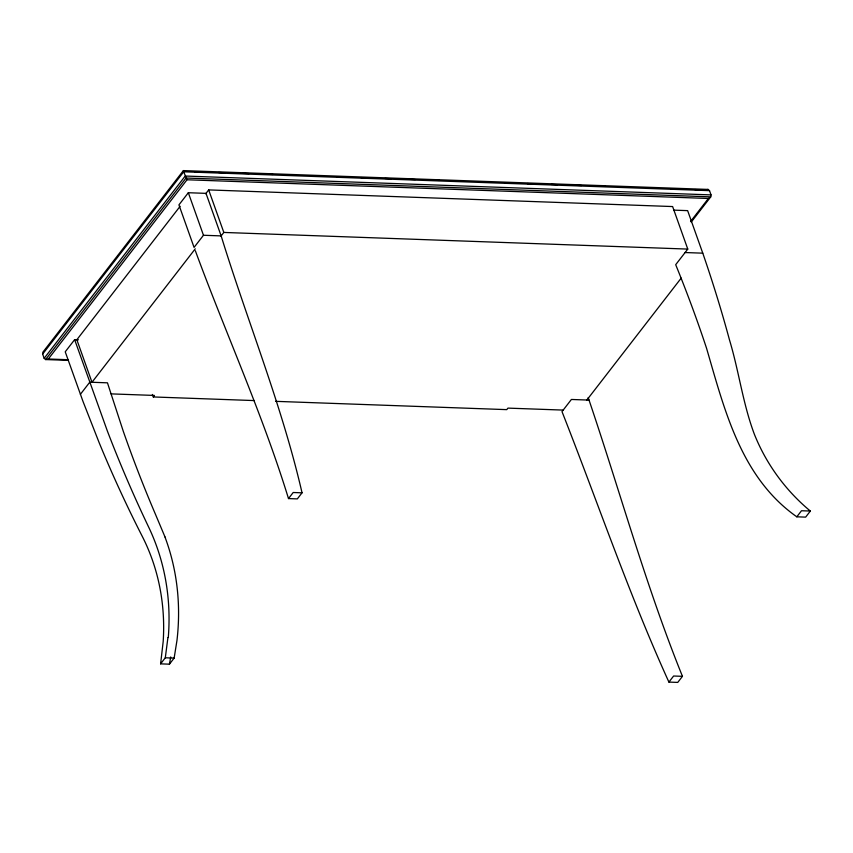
<?xml version="1.0" encoding="UTF-8"?>
<svg xmlns="http://www.w3.org/2000/svg" width="853" height="853" viewBox="0 0 853 853"><rect width="100%" height="100%" fill="white"/><g stroke="black" fill="none" stroke-linecap="round" stroke-linejoin="round"><path stroke-width="1.28" d="M167.924 637.564L165.301 657.78L160.599 663.858L169.438 664.178L174.14 658.1L176.966 640.464A276.319 236.889 -32.9 0 0 164.928 536.91M68.219 360.361L45.582 359.55L44.164 358.313L42.65 354.07L42.927 352.108L183.395 170.589L708.097 189.419L709.515 190.645L711.029 194.9L710.752 196.862L691.261 222.036M160.599 663.858L163.19 641.488A258.896 221.951 -32.9 0 0 142.195 536.217A1716.982 1472.001 -32.9 0 1 99.097 442.536L82.944 401.283L65.233 351.809L74.637 339.654L78.423 339.793M169.438 664.178L170.707 656.959M42.65 354.07L183.704 171.794L183.395 170.589L183.981 171.261M44.164 358.313L185.218 176.038L711.029 194.9M48.312 359.006L187.01 179.77L708.406 198.472L710.752 196.862L186.05 178.032L45.582 359.55L48.312 359.006L68.261 359.721M221.151 235.897L206.01 193.364L188.332 192.725L178.927 204.88L194.068 247.413L203.472 235.257L221.151 235.897C247.583 321.698 281.885 405.196 302.037 492.821L297.334 498.898L288.495 498.578C262.543 414.131 225.821 333.544 195.337 250.718M180.111 206.298L76.845 339.739L91.985 382.261L195.252 248.831M205.69 193.78L208.676 189.91L672.622 206.554L687.774 249.087L675.693 264.686C686.889 292.184 697.221 320.035 706.54 348.227C724.592 409.952 740.862 477.456 796.809 516.811L805.648 517.131L810.35 511.054C785.688 490.614 766.218 463.989 754.361 434.22C742.878 403.757 738.922 371.13 729.518 340.027C721.617 310.78 712.66 281.81 702.776 253.17L687.635 210.638L673.742 210.137M80.374 394.342L89.778 382.187L107.457 382.826L123.258 431.202A1733.339 1486.033 -32.9 0 0 155.534 514.476L164.97 536.889M220.831 236.313L223.827 232.442L687.774 249.087M152.388 394.449L153.284 396.954L154.457 395.44L111.061 393.883M288.495 498.578L293.197 492.501L302.037 492.821M690.557 221.524L708.406 198.472M586.864 400.014L681.184 278.131M589.082 400.1L571.403 399.46L561.999 411.615C597.558 501.809 628.746 593.773 668.912 682.091L673.614 676.013L682.453 676.333C645.614 585.307 619.758 490.464 588.186 397.594M796.809 516.811L801.511 510.734L810.35 511.054M682.453 676.333L677.751 682.411L668.912 682.091M706.284 189.782L708.097 189.419M194.623 171.645L201.276 171.879M218.56 172.498L225.213 172.743M242.508 173.362L249.151 173.596M266.445 174.215L273.099 174.46M290.383 175.078L295.703 175.27M314.33 175.931L319.651 176.123M336.935 176.752L343.588 176.987M360.883 177.605L367.536 177.84M384.82 178.469L391.474 178.703M408.768 179.322L415.411 179.556M432.706 180.186L439.359 180.42M456.643 181.039L463.296 181.284M480.591 181.902L487.234 182.137M504.528 182.755L509.849 182.947M527.143 183.566L533.797 183.811M551.081 184.429L557.734 184.664M575.029 185.282L581.671 185.527M598.966 186.146L605.619 186.381M622.903 187.01L629.557 187.244M646.851 187.863L653.494 188.097M670.789 188.726L677.442 188.961M694.726 189.579L700.046 189.771M709.515 190.645L183.704 171.794L187.01 179.77M685.098 252.541L702.776 253.17M563.172 410.09L507.94 408.118L506.767 409.632L275.54 401.336M153.284 396.954L254.279 400.579M165.301 657.78L174.14 658.1M208.676 189.91L223.827 232.442M188.332 192.725L203.472 235.257M74.637 339.654L107.382 431.064A1717.398 1492.164 -32.8 0 0 148.443 526.653A267.725 232.538 -33.3 0 1 168.276 637.543"/></g></svg>
